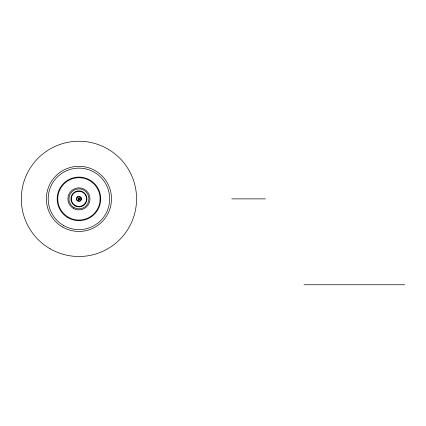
<?xml version="1.0" encoding="UTF-8"?>
<svg xmlns="http://www.w3.org/2000/svg" width="426" height="426" viewBox="0 0 426 426"><rect width="100%" height="100%" fill="white"/><g stroke="black" fill="none" stroke-linecap="round" stroke-linejoin="round"><path stroke-width="0.64" d="M78.608 198.878C79.582 197.989 78.932 199.73 78.672 199.027M78.704 198.878L79.055 198.67L79.055 199.08M80.7 199.347L80.7 198.404M77.644 197.584L78.022 197.297M78.996 199.102L78.709 198.937M231.749 198.878L265.382 198.878M303.999 284.76L404.7 284.76M78.022 200.46L78.464 200.641M79.848 197.297L80.226 197.584M76.398 198.196C75.402 201.423 80.722 202.845 81.472 199.554C82.468 196.333 77.149 194.906 76.398 198.196M76.818 198.308C75.988 201.003 80.429 202.19 81.052 199.443C81.883 196.753 77.447 195.561 76.818 198.308M50.119 248.789A57.638 57.638 0 0 0 136.57 198.878A57.638 57.638 0 0 0 50.119 148.962A57.638 57.638 0 0 0 50.119 248.789M78.522 199.597A0.831 0.831 0 0 0 79.769 198.878A0.831 0.831 0 0 0 78.522 198.159A0.831 0.831 0 0 0 78.522 199.597M75.13 205.47A7.615 7.615 0 0 0 86.553 198.878A7.615 7.615 0 0 0 75.13 192.28A7.615 7.615 0 0 0 75.13 205.47M74.917 205.833A8.035 8.035 0 0 0 86.968 198.878A8.035 8.035 0 0 0 74.917 191.918A8.035 8.035 0 0 0 74.917 205.833M73.943 207.521A9.984 9.984 0 0 0 88.917 198.878A9.984 9.984 0 0 0 73.943 190.23A9.984 9.984 0 0 0 73.943 207.521M73.421 208.431A11.033 11.033 0 0 0 89.971 198.878A11.033 11.033 0 0 0 73.421 189.32A11.033 11.033 0 0 0 73.421 208.431M68.352 217.212A21.172 21.172 0 0 0 100.11 198.878A21.172 21.172 0 0 0 68.352 180.539A21.172 21.172 0 0 0 68.352 217.212M68.048 217.739A21.779 21.779 0 0 0 100.717 198.878A21.779 21.779 0 0 0 68.048 180.017A21.779 21.779 0 0 0 68.048 217.739M63.565 225.498A30.741 30.741 0 0 0 109.679 198.878A30.741 30.741 0 0 0 63.565 172.253A30.741 30.741 0 0 0 63.565 225.498M62.654 227.074A32.562 32.562 0 0 0 111.495 198.878A32.562 32.562 0 0 0 62.654 170.677A32.562 32.562 0 0 0 62.654 227.074"/></g></svg>
